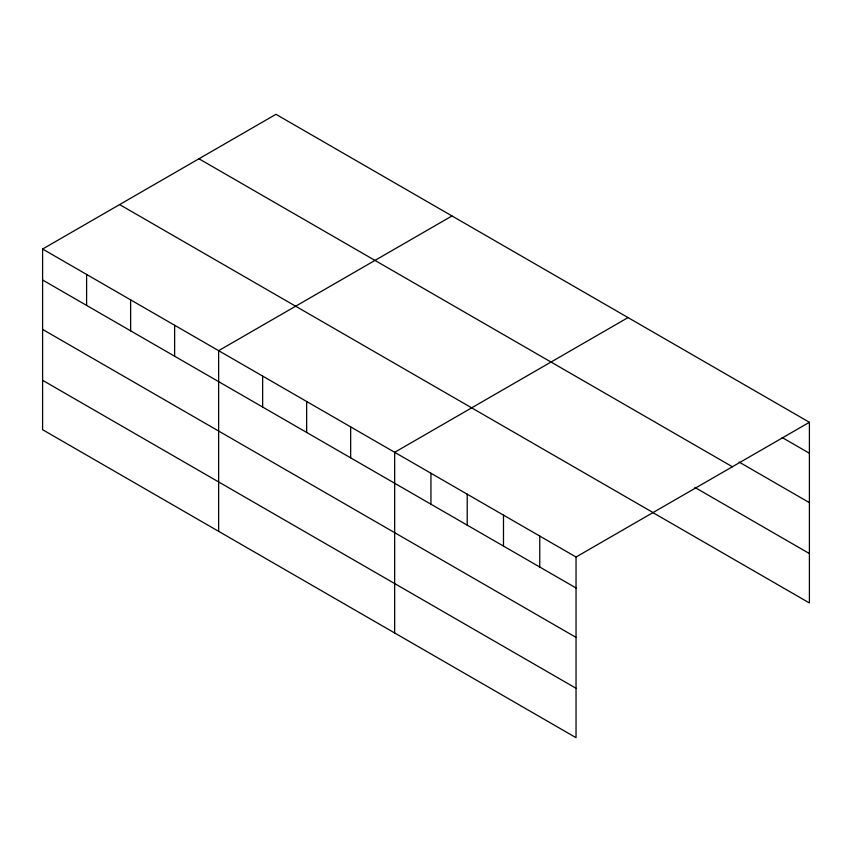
<?xml version="1.0" encoding="UTF-8"?>
<svg xmlns="http://www.w3.org/2000/svg" width="852" height="852" viewBox="0 0 852 852"><rect width="100%" height="100%" fill="white"/><g stroke="black" fill="none" stroke-linecap="round" stroke-linejoin="round"><path stroke-width="1.28" d="M576.037 637.381L576.037 557.016L42.6 249.04L42.6 429.706L576.037 737.683L576.037 637.381L42.6 329.404M42.6 249.04L275.963 114.317L809.4 422.294L809.4 602.96L652.973 512.648M451.997 215.95L218.634 350.673L218.634 531.339M628.03 317.583L394.668 452.305L394.668 632.972M576.037 557.016L809.4 422.294M782.189 437.545L809.4 453.243M739.121 462.072L809.4 502.648M198.953 158.77L732.39 466.758M694.912 487.45L809.4 553.555M119.61 204.576L653.047 512.563M42.6 279.999L576.037 587.976M42.6 380.301L576.037 688.278M539.763 536.078L539.763 567.038M503.489 515.13L503.489 546.089M467.215 494.192L467.215 525.151M430.942 473.254L430.942 504.203M350.662 426.895L350.662 457.854M306.656 401.494L306.656 432.443M262.64 376.083L262.64 407.032M174.628 325.262L174.628 356.221M130.622 299.861L130.622 330.81M86.606 274.45L86.606 305.399"/></g></svg>
